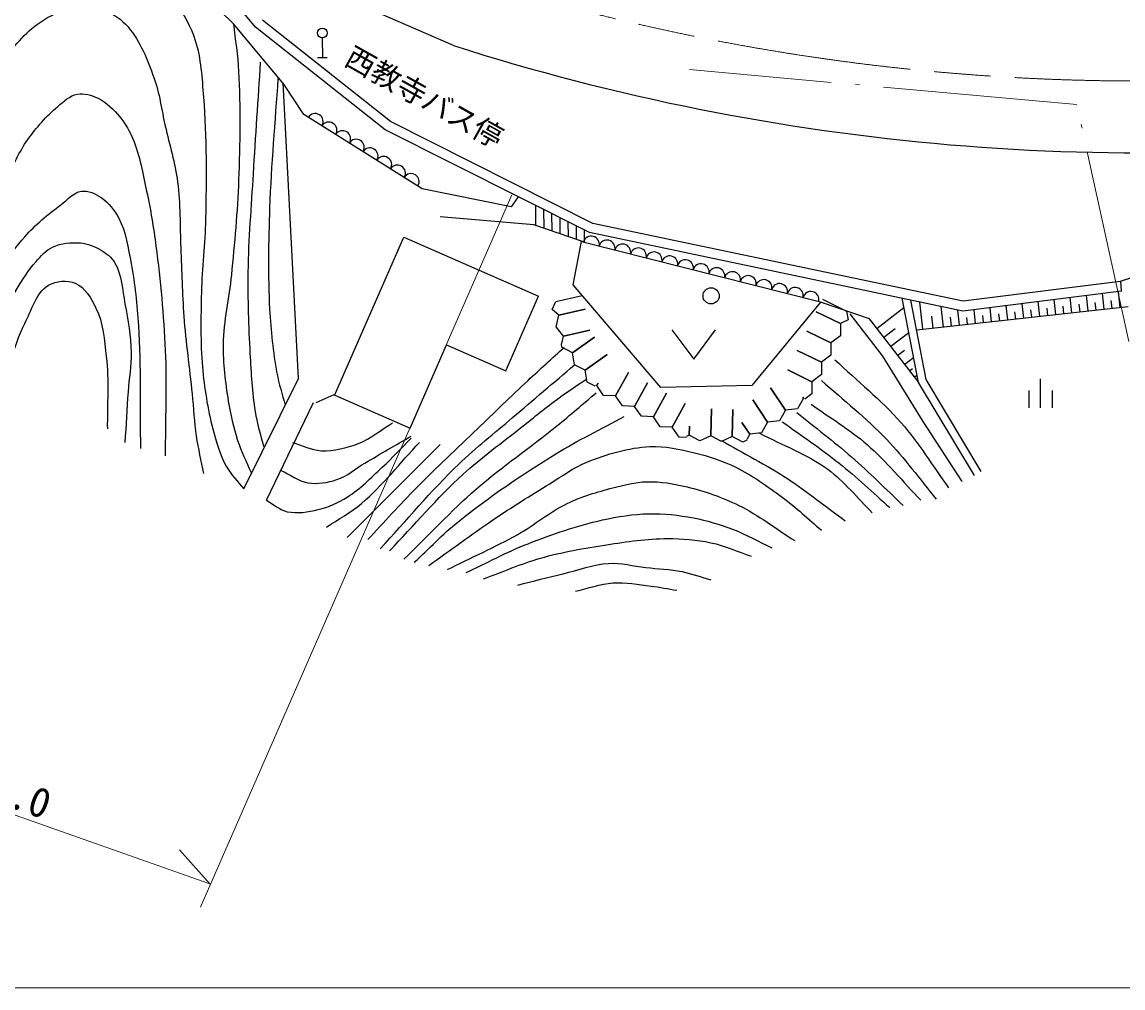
# Model space of a CAD drawing. Units: millimetres, scale not verified. Extents: x 40000 to 680000, y 20000 to 380000.
# Drawn here: x 173182 to 241256, y 205000 to 264726 of the extents above; entities that cross this region are included whole.
import ezdxf
from ezdxf.enums import TextEntityAlignment as Align

# ---------------------------------------------------------------- set-up
doc = ezdxf.new("R2010")
doc.units = ezdxf.units.MM
doc.header["$LTSCALE"] = 1000
doc.linetypes.add('CHAIN', pattern=[18.5, 12, -1.5, 3.5, -1.5])
doc.linetypes.add('LONG_DASHED_DOTTED', pattern=[15.25, 12, -1.5, 0.25, -1.5])
for name, color, linetype, lineweight in [('M-BGD', 7, 'Continuous', 25), ('M-BMK', 2, 'CHAIN', 13), ('M-BMK-HTXT', 7, 'LONG_DASHED_DOTTED', 13), ('M-STR-HTXT', 7, 'Continuous', 13), ('M-TTL-BAND', 7, 'Continuous', 13)]:
    doc.layers.add(name, color=color, linetype=linetype, lineweight=lineweight)
doc.styles.add('ＭＳ ゴシック', font='')
doc.styles.get('ＭＳ ゴシック').set_extended_font_data('MS Gothic')

msp = doc.modelspace()

# ---------------------------------------------------------------- linework, layer by layer
at = {"layer": 'M-BGD'}
for p, q in [((199851, 263272), (183300, 270493)), ((186256, 264613), (180511, 270248)), ((187621, 264406), (183009, 269965)), ((195967, 258575), (188042, 264838)), ((189372, 260876), (186256, 264613)), ((195642, 258066), (187621, 264406)), ((191749, 263741), (191754, 262541)), ((191454, 262540), (192054, 262542)), ((190267, 242684), (189330, 260961)), ((190608, 259001), (189372, 260876)), ((197932, 254418), (190608, 259001)), ((208278, 251706), (195642, 258066)), ((208478, 252277), (195967, 258575)), ((203431, 253292), (197932, 254418)), ((203867, 253926), (203431, 253292)), ((204922, 253395), (204936, 252168)), ((204823, 252178), (199029, 252689)), ((205425, 253142), (205439, 251967)), ((205928, 252889), (205941, 251795)), ((206431, 252635), (206443, 251623)), ((207890, 251127), (204823, 252178)), ((206934, 252382), (206945, 251451)), ((207437, 252129), (207447, 251279)), ((207940, 251876), (207949, 251097)), ((231377, 247457), (208478, 252277)), ((192510, 241637), (196799, 251425)), ((196799, 251425), (205118, 247780)), ((231351, 246850), (208278, 251706)), ((207266, 248478), (207777, 251162)), ((222560, 247413), (207773, 251142)), ((245895, 250264), (241090, 248679)), ((212676, 242130), (207266, 248478)), ((241090, 248679), (231377, 247457)), ((241165, 248083), (241127, 248695)), ((206192, 247450), (207819, 247812)), ((241165, 248083), (231351, 246850)), ((239097, 246858), (238991, 247810)), ((240091, 246968), (239984, 247935)), ((241085, 247078), (240976, 248060)), ((203091, 243155), (205118, 247780)), ((205961, 246956), (206192, 247450)), ((222560, 247413), (218300, 242258)), ((225592, 246366), (222560, 247413)), ((222668, 247589), (224164, 246854)), ((228602, 242447), (227608, 247645)), ((229077, 242628), (228140, 247525)), ((228517, 245685), (241582, 247133)), ((228886, 245726), (228700, 247408)), ((230152, 245866), (230012, 247132)), ((234127, 246307), (234030, 247186)), ((235121, 246417), (235022, 247311)), ((236115, 246527), (236015, 247436)), ((237109, 246637), (237007, 247561)), ((237606, 246693), (237555, 247158)), ((238103, 246748), (237999, 247685)), ((238600, 246803), (238548, 247275)), ((239594, 246913), (239541, 247393)), ((240588, 247023), (240534, 247510)), ((206380, 246606), (205961, 246956)), ((206199, 245883), (206380, 246606)), ((206380, 246606), (208007, 246967)), ((208007, 246967), (206380, 246606)), ((223783, 246077), (222287, 246812)), ((222287, 246812), (223783, 246077)), ((224164, 246854), (224272, 246319)), ((224370, 246679), (226387, 244066)), ((226043, 245785), (227715, 247084)), ((229519, 245796), (229437, 246533)), ((230649, 245921), (230588, 246472)), ((231146, 245976), (231042, 246915)), ((231643, 246031), (231596, 246453)), ((232140, 246086), (232045, 246937)), ((232637, 246142), (232589, 246570)), ((233134, 246197), (233038, 247062)), ((233631, 246252), (233582, 246688)), ((234624, 246362), (234575, 246805)), ((235618, 246472), (235568, 246923)), ((236612, 246582), (236561, 247040)), ((206669, 245304), (206199, 245883)), ((224272, 246319), (223783, 246077)), ((223783, 246077), (223788, 245332)), ((228659, 242419), (225592, 246366)), ((226473, 245232), (227168, 245771)), ((206553, 244840), (206669, 245304)), ((206669, 245304), (208296, 245666)), ((208296, 245666), (206669, 245304)), ((207228, 244272), (208578, 245250)), ((208578, 245250), (207228, 244272)), ((213365, 245689), (214715, 243889)), ((214715, 243889), (216065, 245689)), ((223195, 244881), (221699, 245616)), ((221699, 245616), (223195, 244881)), ((223788, 245332), (223195, 244881)), ((226904, 244678), (228011, 245538)), ((197172, 239615), (199427, 244761)), ((199427, 244761), (203091, 243155)), ((206567, 244617), (206532, 244830)), ((207228, 244272), (206567, 244617)), ((222607, 243684), (221111, 244419)), ((221111, 244419), (222607, 243684)), ((223195, 244881), (223200, 244135)), ((227334, 244124), (227746, 244445)), ((207349, 243537), (207228, 244272)), ((208010, 243192), (209360, 244170)), ((209360, 244170), (208010, 243192)), ((223200, 244135), (222607, 243684)), ((226387, 244066), (228886, 240033)), ((227764, 243571), (228307, 243992)), ((208010, 243192), (207349, 243537)), ((208131, 242457), (208010, 243192)), ((209885, 241604), (210688, 243064)), ((210688, 243064), (209885, 241604)), ((222019, 242487), (220523, 243222)), ((220523, 243222), (222019, 242487)), ((222607, 243684), (222612, 242939)), ((228071, 243176), (228241, 243308)), ((186895, 235856), (190267, 242684)), ((208623, 242200), (208131, 242457)), ((208716, 242247), (208802, 242403)), ((208802, 242403), (208716, 242247)), ((211053, 240961), (211856, 242422)), ((211856, 242422), (211053, 240961)), ((222612, 242939), (222019, 242487)), ((222019, 242487), (222024, 241742)), ((228378, 242781), (228518, 242890)), ((232067, 236681), (228602, 242447)), ((232496, 236939), (229077, 242628)), ((236163, 240866), (236163, 242666)), ((191375, 241193), (192482, 241704)), ((208716, 242247), (208666, 242249)), ((209140, 241633), (208716, 242247)), ((212221, 240319), (213024, 241779)), ((213024, 241779), (212221, 240319)), ((218300, 242258), (212676, 242130)), ((220393, 240719), (219468, 242106)), ((219468, 242106), (220393, 240719)), ((222024, 241742), (221588, 241410)), ((235443, 241946), (235443, 240866)), ((236883, 241946), (236883, 240866)), ((188301, 235153), (191204, 241193)), ((192518, 241655), (197172, 239615)), ((209885, 241604), (209140, 241633)), ((210308, 240991), (209885, 241604)), ((211053, 240961), (210308, 240991)), ((213389, 239676), (214193, 241137)), ((214193, 241137), (213389, 239676)), ((219283, 239980), (218359, 241366)), ((218359, 241366), (219283, 239980)), ((221502, 241459), (221132, 240812)), ((221502, 241459), (221459, 241524)), ((221459, 241524), (221502, 241459)), ((221529, 241462), (221502, 241459)), ((211476, 240348), (211053, 240961)), ((212221, 240319), (211476, 240348)), ((212645, 239706), (212221, 240319)), ((215765, 239141), (215807, 240807)), ((215807, 240807), (215765, 239141)), ((217098, 239108), (217140, 240774)), ((217140, 240774), (217098, 239108)), ((220393, 240719), (220023, 240072)), ((221132, 240812), (220393, 240719)), ((213389, 239676), (212645, 239706)), ((213813, 239063), (213389, 239676)), ((214432, 239174), (214446, 239734)), ((214446, 239734), (214432, 239174)), ((218174, 239240), (217689, 239968)), ((217689, 239968), (218174, 239240)), ((219283, 239980), (218913, 239333)), ((220023, 240072), (219283, 239980)), ((228886, 240033), (231300, 236312)), ((214260, 239045), (213813, 239063)), ((214432, 239174), (214275, 239101)), ((215090, 238825), (214432, 239174)), ((215765, 239141), (215090, 238825)), ((216423, 238791), (215765, 239141)), ((217098, 239108), (216423, 238791)), ((217756, 238758), (217098, 239108)), ((218174, 239240), (217991, 238921)), ((218913, 239333), (218174, 239240)), ((218005, 238874), (217756, 238758))]:
    msp.add_line(p, q, dxfattribs=at)
for centre, radius in [((191748, 264041), 300), ((215789, 247793), 500)]:
    msp.add_circle(centre, radius, dxfattribs=at)
for centre, radius, start, end in [((242472, 396791), 140157, 252.29617, 277.95765), ((191303, 258566), 500, 327.96451, 147.96451), ((192151, 258036), 500, 327.96451, 147.96451), ((192998, 257505), 500, 327.96451, 147.96451), ((193846, 256975), 500, 327.96451, 147.96451), ((194694, 256444), 500, 327.96451, 147.96451), ((195542, 255914), 500, 327.96451, 147.96451), ((196389, 255383), 500, 327.96451, 147.96451), ((197237, 254853), 500, 327.96451, 147.96451), ((208379, 250989), 500, 345.84793, 165.84793), ((209349, 250744), 500, 345.84793, 165.84793), ((210318, 250500), 500, 345.84793, 165.84793), ((211288, 250255), 500, 345.84793, 165.84793), ((212257, 250011), 500, 345.84793, 165.84793), ((213227, 249766), 500, 345.84793, 165.84793), ((214197, 249522), 500, 345.84793, 165.84793), ((215166, 249277), 500, 345.84793, 165.84793), ((216136, 249033), 500, 345.84793, 165.84793), ((217106, 248788), 500, 345.84793, 165.84793), ((218075, 248544), 500, 345.84793, 165.84793), ((219045, 248299), 500, 345.84793, 165.84793), ((220015, 248055), 500, 345.84793, 165.84793), ((220984, 247810), 500, 345.84793, 165.84793), ((221954, 247566), 500, 345.84793, 165.84793)]:
    msp.add_arc(centre, radius, start, end, dxfattribs=at)
for points, knots in [([(173858, 270492), (173283, 269853), (172644, 269266), (172133, 268575), (171321, 267476), (170614, 266292), (170024, 265060), (169465, 263893), (169095, 262644), (168682, 261418), (168241, 260109), (167830, 258789), (167468, 257456), (167032, 255850), (166755, 254204), (166318, 252599), (166071, 251695), (165817, 250791), (165487, 249915), (164935, 248452), (164209, 247061), (163570, 245633)], [0, 0, 0, 0, 1, 1, 1, 2, 2, 2, 3, 3, 3, 4, 4, 4, 5, 5, 5, 6, 6, 6, 7, 7, 7, 7]), ([(179098, 270236), (180291, 268809), (181649, 267505), (182677, 265955), (183166, 265216), (183621, 264434), (183891, 263590), (184252, 262463), (184307, 261256), (184402, 260076), (184605, 257570), (184580, 255048), (184530, 252535), (184500, 251021), (184307, 249512), (184275, 247998), (184242, 246464), (184201, 244924), (184338, 243397), (184454, 242106), (184650, 240816), (184978, 239563), (185184, 238774), (185416, 237977), (185808, 237262), (186093, 236743), (186533, 236325), (186895, 235856)], [0, 0, 0, 0, 1, 1, 1, 2, 2, 2, 3, 3, 3, 4, 4, 4, 5, 5, 5, 6, 6, 6, 7, 7, 7, 8, 8, 8, 9, 9, 9, 9]), ([(165039, 245378), (165700, 247018), (166387, 248648), (167020, 250298), (167866, 252500), (168568, 254757), (169449, 256944), (170040, 258413), (170559, 259928), (171366, 261290), (171955, 262283), (172648, 263232), (173475, 264038), (173890, 264442), (174370, 264787), (174881, 265060), (175261, 265264), (175669, 265438), (176095, 265508), (176810, 265624), (177579, 265671), (178268, 265444), (178834, 265257), (179345, 264871), (179737, 264421), (180508, 263538), (180932, 262390), (181335, 261290), (181688, 260324), (181809, 259289), (182038, 258286), (182300, 257138), (182649, 256004), (182805, 254836), (182985, 253483), (182934, 252109), (182996, 250746), (183061, 249340), (183082, 247931), (183188, 246528), (183310, 244926), (183536, 243334), (183699, 241735), (183789, 240862), (183829, 239984), (183955, 239115), (184068, 238342), (184253, 237581), (184402, 236815)], [0, 0, 0, 0, 1, 1, 1, 2, 2, 2, 3, 3, 3, 4, 4, 4, 5, 5, 5, 6, 6, 6, 7, 7, 7, 8, 8, 8, 9, 9, 9, 10, 10, 10, 11, 11, 11, 12, 12, 12, 13, 13, 13, 14, 14, 14, 15, 15, 15, 16, 16, 16, 16]), ([(186256, 264613), (186362, 263633), (186522, 262658), (186575, 261673), (186696, 259440), (186660, 257198), (186575, 254963), (186501, 252999), (186319, 251040), (186128, 249084), (185988, 247654), (185637, 246240), (185617, 244803), (185600, 243626), (185747, 242449), (185936, 241288), (186070, 240467), (186254, 239651), (186511, 238860), (186733, 238179), (187065, 237539), (187342, 236879)], [0, 0, 0, 0, 1, 1, 1, 2, 2, 2, 3, 3, 3, 4, 4, 4, 5, 5, 5, 6, 6, 6, 7, 7, 7, 7]), ([(187917, 262248), (187768, 259948), (187605, 257648), (187470, 255347), (187351, 253324), (187178, 251302), (187150, 249276), (187127, 247593), (187182, 245908), (187278, 244228), (187347, 243032), (187407, 241831), (187598, 240649), (187716, 239914), (187938, 239200), (188109, 238476)], [0, 0, 0, 0, 1, 1, 1, 2, 2, 2, 3, 3, 3, 4, 4, 4, 5, 5, 5, 5]), ([(189003, 261226), (188833, 258563), (188577, 255905), (188492, 253238), (188426, 251152), (188375, 249060), (188492, 246975), (188567, 245648), (188698, 244320), (188940, 243013), (189063, 242343), (189280, 241693), (189451, 241032)], [0, 0, 0, 0, 1, 1, 1, 2, 2, 2, 3, 3, 3, 4, 4, 4, 4]), ([(166509, 244739), (167191, 245825), (167922, 246882), (168554, 247998), (169272, 249266), (169863, 250602), (170535, 251896), (171080, 252945), (171634, 253988), (172197, 255027), (172637, 255841), (173001, 256703), (173539, 257456), (174074, 258204), (174688, 258909), (175392, 259501), (175758, 259809), (176135, 260180), (176606, 260267), (177033, 260346), (177494, 260202), (177884, 260012), (178414, 259754), (178848, 259313), (179226, 258862), (179576, 258444), (179848, 257958), (180057, 257456), (180479, 256440), (180657, 255336), (180888, 254260), (181128, 253141), (181316, 252009), (181463, 250874), (181740, 248731), (181942, 246577), (182038, 244419), (182134, 242249), (182038, 240074), (182038, 237901)], [0, 0, 0, 0, 1, 1, 1, 2, 2, 2, 3, 3, 3, 4, 4, 4, 5, 5, 5, 6, 6, 6, 7, 7, 7, 8, 8, 8, 9, 9, 9, 10, 10, 10, 11, 11, 11, 12, 12, 12, 13, 13, 13, 13]), ([(168618, 243908), (169342, 245165), (170021, 246449), (170791, 247678), (171596, 248965), (172345, 250308), (173347, 251449), (174004, 252197), (174791, 252826), (175584, 253430), (175988, 253737), (176358, 254192), (176862, 254260), (177282, 254318), (177722, 254112), (178076, 253877), (178542, 253568), (178901, 253093), (179162, 252599), (179615, 251740), (179744, 250741), (179929, 249787), (180174, 248524), (180291, 247237), (180376, 245953), (180545, 243423), (180462, 240883), (180504, 238348)], [0, 0, 0, 0, 1, 1, 1, 2, 2, 2, 3, 3, 3, 4, 4, 4, 5, 5, 5, 6, 6, 6, 7, 7, 7, 8, 8, 8, 9, 9, 9, 9]), ([(170216, 243269), (170727, 244270), (171193, 245296), (171749, 246272), (172460, 247520), (173116, 248824), (174050, 249915), (174344, 250259), (174661, 250620), (175072, 250810), (175600, 251054), (176219, 251120), (176798, 251065), (177247, 251023), (177689, 250850), (178076, 250618), (178399, 250424), (178714, 250175), (178907, 249851), (179355, 249096), (179383, 248158), (179546, 247295), (179732, 246303), (179905, 245300), (179929, 244291), (179949, 243480), (179794, 242673), (179737, 241863), (179664, 240820), (179610, 239776), (179546, 238732)], [0, 0, 0, 0, 1, 1, 1, 2, 2, 2, 3, 3, 3, 4, 4, 4, 5, 5, 5, 6, 6, 6, 7, 7, 7, 8, 8, 8, 9, 9, 9, 10, 10, 10, 10]), ([(171174, 242566), (171558, 242971), (172015, 243316), (172325, 243780), (172790, 244478), (172954, 245339), (173347, 246081), (173781, 246901), (174024, 247964), (174817, 248445), (175292, 248733), (175967, 248789), (176478, 248573), (177091, 248314), (177466, 247638), (177756, 247039), (178204, 246119), (178281, 245053), (178395, 244036), (178562, 242554), (178438, 241054), (178459, 239563)], [0, 0, 0, 0, 1, 1, 1, 2, 2, 2, 3, 3, 3, 4, 4, 4, 5, 5, 5, 6, 6, 6, 7, 7, 7, 7]), ([(194563, 232725), (195564, 233790), (196540, 234879), (197567, 235920), (198794, 237164), (200078, 238351), (201337, 239563), (202379, 240566), (203413, 241577), (204468, 242566), (205206, 243257), (205959, 243929), (206705, 244611)], [0, 0, 0, 0, 1, 1, 1, 2, 2, 2, 3, 3, 3, 4, 4, 4, 4]), ([(223448, 243844), (224811, 242545), (226296, 241362), (227538, 239946), (228633, 238697), (229497, 237262), (230477, 235920)], [0, 0, 0, 0, 1, 1, 1, 2, 2, 2, 2]), ([(195330, 232150), (196949, 233896), (198474, 235735), (200187, 237390), (201240, 238408), (202398, 239312), (203510, 240265), (204783, 241357), (206066, 242438), (207344, 243525)], [0, 0, 0, 0, 1, 1, 1, 2, 2, 2, 3, 3, 3, 3]), ([(195905, 232022), (197418, 233598), (198833, 235274), (200442, 236751), (201592, 237806), (202862, 238721), (204085, 239690), (204846, 240294), (205602, 240905), (206385, 241480), (206928, 241878), (207493, 242246), (208047, 242630)], [0, 0, 0, 0, 1, 1, 1, 2, 2, 2, 3, 3, 3, 4, 4, 4, 4]), ([(222617, 242566), (223959, 241352), (225392, 240231), (226643, 238923), (227752, 237765), (228688, 236453), (229710, 235217)], [0, 0, 0, 0, 1, 1, 1, 2, 2, 2, 2]), ([(196800, 231511), (198291, 232959), (199707, 234490), (201273, 235856), (202863, 237243), (204620, 238425), (206258, 239754), (207079, 240421), (207876, 241118), (208686, 241799)], [0, 0, 0, 0, 1, 1, 1, 2, 2, 2, 3, 3, 3, 3]), ([(221978, 241096), (223128, 240265), (224357, 239534), (225429, 238604), (226635, 237557), (227644, 236303), (228752, 235153)], [0, 0, 0, 0, 1, 1, 1, 2, 2, 2, 2]), ([(197439, 231319), (198333, 232150), (199172, 233046), (200123, 233811), (202042, 235356), (204097, 236734), (206194, 238029), (207556, 238870), (209005, 239563), (210411, 240329)], [0, 0, 0, 0, 1, 1, 1, 2, 2, 2, 3, 3, 3, 3]), ([(221083, 240585), (222212, 239669), (223375, 238794), (224470, 237837), (225571, 236875), (226600, 235835), (227665, 234834)], [0, 0, 0, 0, 1, 1, 1, 2, 2, 2, 2]), ([(189898, 238732), (190495, 238561), (191068, 238247), (191687, 238221), (192468, 238187), (193259, 238386), (193988, 238668), (194755, 238964), (195394, 239520), (196097, 239946)], [0, 0, 0, 0, 1, 1, 1, 2, 2, 2, 3, 3, 3, 3]), ([(220189, 240010), (221360, 239158), (222572, 238358), (223703, 237454), (224788, 236586), (225791, 235622), (226835, 234706)], [0, 0, 0, 0, 1, 1, 1, 2, 2, 2, 2]), ([(188301, 235153), (188727, 234919), (189104, 234555), (189579, 234450), (190204, 234312), (190873, 234428), (191496, 234578), (192127, 234730), (192734, 235003), (193285, 235345), (194094, 235847), (194759, 236552), (195458, 237198), (196077, 237770), (196651, 238391), (197247, 238987)], [0, 0, 0, 0, 1, 1, 1, 2, 2, 2, 3, 3, 3, 4, 4, 4, 5, 5, 5, 5]), ([(189195, 237006), (189749, 236751), (190255, 236338), (190857, 236239), (191449, 236142), (192077, 236242), (192646, 236431), (193280, 236642), (193794, 237116), (194371, 237454), (195327, 238013), (196289, 238561), (197247, 239115)], [0, 0, 0, 0, 1, 1, 1, 2, 2, 2, 3, 3, 3, 4, 4, 4, 4]), ([(218783, 239307), (220189, 238561), (221715, 238009), (223000, 237070), (224035, 236315), (224832, 235281), (225748, 234386)], [0, 0, 0, 0, 1, 1, 1, 2, 2, 2, 2]), ([(192007, 233492), (192731, 233982), (193513, 234396), (194180, 234961), (195502, 236082), (196565, 237475), (197758, 238732)], [0, 0, 0, 0, 1, 1, 1, 2, 2, 2, 2]), ([(193285, 232853), (194521, 234088), (195756, 235324), (196991, 236559), (197673, 237241), (198355, 237922), (199036, 238604)], [0, 0, 0, 0, 1, 1, 1, 2, 2, 2, 2]), ([(198333, 231127), (199654, 232064), (200952, 233035), (202296, 233939), (203448, 234714), (204624, 235453), (205810, 236176), (206568, 236638), (207288, 237184), (208111, 237518), (209351, 238020), (210673, 238408), (212009, 238476), (212933, 238524), (213858, 238310), (214757, 238093), (215634, 237880), (216502, 237594), (217313, 237198), (218338, 236697), (219271, 236022), (220189, 235345), (221040, 234716), (221808, 233982), (222617, 233300)], [0, 0, 0, 0, 1, 1, 1, 2, 2, 2, 3, 3, 3, 4, 4, 4, 5, 5, 5, 6, 6, 6, 7, 7, 7, 8, 8, 8, 8]), ([(216418, 238860), (217782, 238071), (219189, 237356), (220508, 236495), (221746, 235687), (222894, 234748), (224087, 233875)], [0, 0, 0, 0, 1, 1, 1, 2, 2, 2, 2]), ([(199484, 230872), (200932, 231596), (202417, 232252), (203829, 233044), (204881, 233634), (205808, 234444), (206897, 234961), (207791, 235386), (208750, 235671), (209708, 235920), (210400, 236100), (211103, 236285), (211817, 236303), (212655, 236325), (213495, 236180), (214309, 235984), (215410, 235719), (216487, 235330), (217505, 234834), (218726, 234238), (219805, 233385), (220956, 232661)], [0, 0, 0, 0, 1, 1, 1, 2, 2, 2, 3, 3, 3, 4, 4, 4, 5, 5, 5, 6, 6, 6, 7, 7, 7, 7]), ([(200634, 230680), (201912, 231276), (203155, 231955), (204468, 232469), (205968, 233056), (207498, 233586), (209069, 233939), (210013, 234151), (210978, 234303), (211945, 234322), (212865, 234341), (213789, 234238), (214693, 234067), (215521, 233910), (216333, 233662), (217121, 233364), (217959, 233047), (218740, 232597), (219550, 232214)], [0, 0, 0, 0, 1, 1, 1, 2, 2, 2, 3, 3, 3, 4, 4, 4, 5, 5, 5, 6, 6, 6, 6]), ([(201720, 230296), (202892, 230722), (204035, 231236), (205235, 231574), (206574, 231952), (207950, 232196), (209325, 232405), (210574, 232595), (211832, 232785), (213095, 232789), (213994, 232792), (214900, 232719), (215779, 232533), (216636, 232352), (217441, 231979), (218272, 231702)], [0, 0, 0, 0, 1, 1, 1, 2, 2, 2, 3, 3, 3, 4, 4, 4, 5, 5, 5, 5]), ([(203829, 229913), (204766, 230147), (205701, 230392), (206641, 230616), (207576, 230839), (208493, 231201), (209453, 231255), (210223, 231298), (210987, 231086), (211753, 230999), (212499, 230915), (213254, 230890), (213990, 230744), (214598, 230623), (215183, 230403), (215779, 230233)], [0, 0, 0, 0, 1, 1, 1, 2, 2, 2, 3, 3, 3, 4, 4, 4, 5, 5, 5, 5]), ([(207408, 229530), (208175, 229700), (208925, 229987), (209708, 230041), (210497, 230095), (211288, 229944), (212073, 229849), (212608, 229785), (213138, 229679), (213670, 229593)], [0, 0, 0, 0, 1, 1, 1, 2, 2, 2, 3, 3, 3, 3])]:
    msp.add_open_spline(points, degree=3, knots=knots, dxfattribs=at)
at = {"layer": 'M-BMK'}
msp.add_arc((242185, 398708), 137628, 243.72192, 274.71722, dxfattribs=at)
at = {"layer": 'M-BMK-HTXT'}
for p, q in [((238403, 259623), (214463, 261780)), ((244873, 230075), (238403, 259623))]:
    msp.add_line(p, q, dxfattribs=at)
at = {"layer": 'M-STR-HTXT'}
for p, q in [((203477, 254035), (184218, 209999)), ((144462, 225672), (184793, 211437)), ((184793, 211437), (182924, 213546))]:
    msp.add_line(p, q, dxfattribs=at)
at = {"layer": 'M-TTL-BAND'}
msp.add_line((40000, 205000), (579000, 205000), dxfattribs=at)

# ---------------------------------------------------------------- texts
at = {"layer": 'M-BGD', "style": 'ＭＳ ゴシック'}
msp.add_text('西教寺バス停', height=1320, rotation=330.79, dxfattribs=at).set_placement((202263, 256526), align=Align.BOTTOM_RIGHT)
at = {"layer": 'M-STR-HTXT', "style": 'ＭＳ ゴシック'}
msp.add_text('側\u3000溝\u3000L=44.0', height=1833, rotation=340.335, dxfattribs=at).set_placement((158405, 222161), align=Align.MIDDLE_LEFT)

doc.saveas('drawing.dxf')
